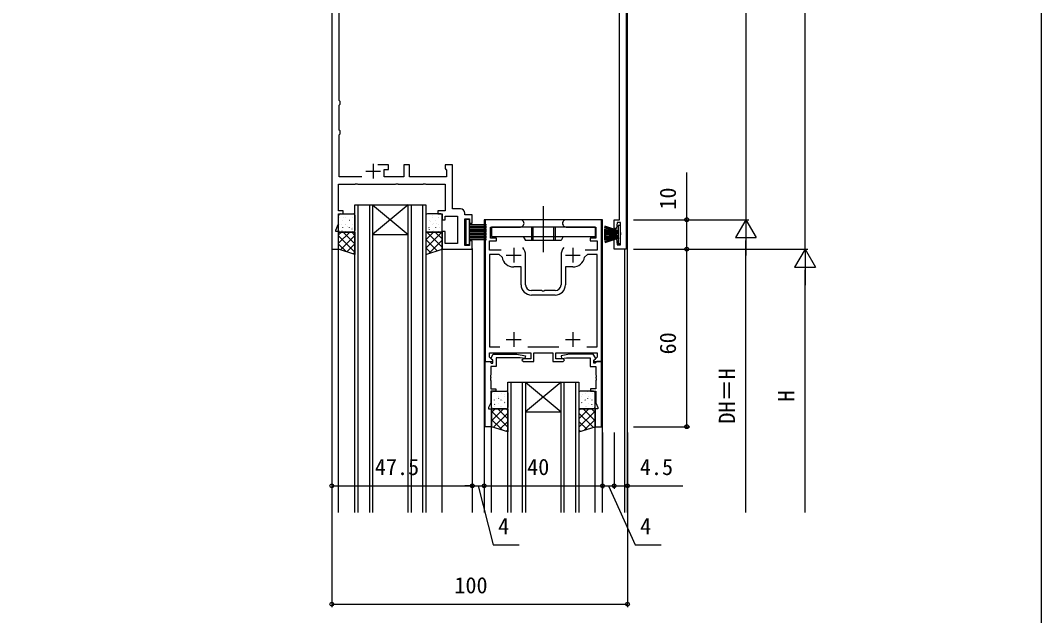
# Model space of a CAD drawing. Units: millimetres, scale not verified. Extents: x -437 to 438, y -681 to 679.
# Drawn here: x 93 to 438.3, y 59.9 to 261.2 of the extents above; entities that cross this region are included whole.
import ezdxf
from ezdxf.enums import TextEntityAlignment as Align

# ---------------------------------------------------------------- set-up
doc = ezdxf.new("R2010")
doc.units = ezdxf.units.MM
doc.header["$LTSCALE"] = 4
for name, color, linetype in [('0-2_YKK_11', 7, 'Continuous'), ('0-3_YKK_12', 2, 'Continuous'), ('0-4_YKK_13', 4, 'Continuous'), ('0-6_YKK_D', 6, 'Continuous'), ('0-7_YKK_ZWAK', 7, 'Continuous')]:
    doc.layers.add(name, color=color, linetype=linetype)
doc.styles.add('ＭＳ ゴシック', font='')
doc.styles.get('ＭＳ ゴシック').set_extended_font_data('MS Gothic')

msp = doc.modelspace()

# ---------------------------------------------------------------- linework, layer by layer
at = {"layer": '0-2_YKK_11'}
for p, q in [((212.3, 212.7), (212.3, 207.7)), ((209.8, 210.2), (214.8, 210.2)), ((259.8, 184.3), (259.8, 179.3)), ((279.8, 184.3), (279.8, 179.3)), ((257.3, 181.8), (262.3, 181.8)), ((263.8, 171.8), (263.8, 181.8)), ((275.8, 181.8), (275.8, 171.8)), ((277.3, 181.8), (282.3, 181.8)), ((273.8, 168.3), (265.8, 168.3)), ((259.8, 155.8), (259.8, 150.8)), ((279.8, 155.8), (279.8, 150.8)), ((257.3, 153.3), (262.3, 153.3)), ((277.3, 153.3), (282.3, 153.3)), ((264.517, 150.8), (275.083, 150.8))]:
    msp.add_line(p, q, dxfattribs=at)
for points in [[(198.3, 393.8), (198.3, 183.8), (200.6, 183.8), (200.6, 189.8), (199.6, 189.8), (199.6, 190.3), (200.6, 192.445), (200.6, 195.8), (202.1, 195.8), (202.1, 196.8), (200.6, 196.8), (200.6, 205.8), (206.142, 205.8), (206.325, 205.92), (206.875, 205.92), (207.058, 205.8), (219.842, 205.8), (220.025, 205.92), (220.575, 205.92), (220.758, 205.8), (229.142, 205.8), (229.325, 205.92), (229.875, 205.92), (230.058, 205.8), (236.6, 205.8), (236.6, 196.8), (234.1, 196.8), (234.1, 195.8), (235.6, 195.8)], [(208.446, 208.3), (200.8, 208.3), (200.8, 222.506), (201.063, 222.804), (201.063, 223.796), (200.8, 224.094), (200.8, 232.506), (201.063, 232.804), (201.063, 233.796), (200.8, 234.094), (200.8, 322.506), (201.063, 322.804), (201.063, 323.796), (200.8, 324.094), (200.8, 363.8), (280.3, 363.8), (280.3, 348.8)], [(297.8, 359.8), (297.8, 183.8), (293.8, 183.8), (293.8, 187.3), (294.6, 187.3), (294.8, 185.3), (295.87, 185.3), (295.87, 188.592), (295.99, 188.775), (295.99, 189.325), (295.87, 189.508), (295.87, 192.8), (294.8, 192.8), (294.6, 190.8), (293.8, 190.8), (293.8, 193.8), (295.6, 193.8), (295.6, 348.546)], [(241.8, 197.5), (239.1, 197.5), (239.1, 212.3), (236.6, 212.3), (236.6, 211.1), (236.9, 210.8), (237.1, 210.6), (237.1, 208.3), (224.6, 208.3), (224.6, 212.3), (222.6, 212.3), (222.6, 208.3), (216, 208.3), (216, 210.8), (217.5, 210.8), (217.5, 212.3), (213.85, 212.3)], [(235.6, 195.8), (235.6, 193.8), (236.6, 193.8), (236.6, 195), (240.8, 195), (240.8, 185.7), (236.6, 185.7), (236.6, 189.8), (235.6, 189.8), (235.6, 183.8), (245.8, 183.8), (245.8, 186.6), (244.8, 186.6), (244.8, 185.1), (243.3, 185.1), (243.3, 194.1), (244.8, 194.1), (244.8, 192.6), (245.8, 192.6), (245.8, 195.4), (243.3, 195.4), (243.3, 196)], [(262.05, 193.8), (250.1, 193.8), (250.1, 145.8), (252.576, 145.8), (252.736, 146.188), (251.6, 147.324), (251.6, 148.8), (265.6, 148.8), (265.6, 146.8), (263.1, 146.8), (262.6, 146.3), (263.1, 145.8), (266.6, 145.8), (266.6, 148.8), (273, 148.8), (273, 145.8), (276.5, 145.8), (277, 146.3), (276.5, 146.8), (274, 146.8), (274, 148.8), (288, 148.8), (288, 147.324), (286.864, 146.188), (287.024, 145.8), (289.5, 145.8), (289.5, 193.8), (277.55, 193.8)], [(255.592, 183.5), (251.6, 183.5), (251.6, 186.6), (254, 186.6), (254, 187.6), (252, 187.6), (252, 191.3), (262.05, 191.3)], [(277.55, 191.3), (287.6, 191.3), (287.6, 187.6), (285.6, 187.6), (285.6, 186.6), (288, 186.6), (288, 183.5), (284.008, 183.5)], [(255.852, 181.16), (254.864, 182), (251.6, 182), (251.6, 150.8), (255.083, 150.8)], [(284.517, 150.8), (288, 150.8), (288, 182), (284.736, 182), (283.748, 181.16)], [(262.3, 171.8), (262.3, 177.8), (259.8, 177.8)], [(279.8, 177.8), (277.3, 177.8), (277.3, 171.8)], [(273.8, 169.8), (270.258, 169.8), (270.075, 169.68), (269.525, 169.68), (269.342, 169.8), (265.8, 169.8)]]:
    msp.add_lwpolyline(points, dxfattribs=at)
for points in [[(250.1, 123.8), (250.1, 145.8), (251.73, 145.8), (252.03, 145.5), (252.23, 145.3), (252.7, 145.3), (252.7, 146.25), (252.2, 146.75), (252.2, 147.088), (252.9, 148.3), (260.908, 148.3), (263.787, 147.792), (263.613, 146.808), (261.955, 147.1), (253.9, 147.1), (253.9, 144.1), (252.03, 144.1), (252.03, 141.308), (251.91, 141.125), (251.91, 140.575), (252.03, 140.392), (252.03, 140.308), (251.91, 140.125), (251.91, 139.575), (252.03, 139.392), (252.03, 136.6), (253.8, 136.6), (253.8, 135.8), (252.03, 135.8), (252.03, 131.865), (251.3, 130.3), (251.3, 129.8), (252.3, 129.8), (252.3, 123.8)], [(289.5, 123.8), (289.5, 145.8), (287.87, 145.8), (287.57, 145.5), (287.37, 145.3), (286.9, 145.3), (286.9, 146.25), (287.4, 146.75), (287.4, 147.088), (286.7, 148.3), (278.692, 148.3), (275.813, 147.792), (275.987, 146.808), (277.645, 147.1), (285.7, 147.1), (285.7, 144.1), (287.57, 144.1), (287.57, 141.308), (287.69, 141.125), (287.69, 140.575), (287.57, 140.392), (287.57, 140.308), (287.69, 140.125), (287.69, 139.575), (287.57, 139.392), (287.57, 136.6), (285.8, 136.6), (285.8, 135.8), (287.57, 135.8), (287.57, 131.865), (288.3, 130.3), (288.3, 129.8), (287.3, 129.8), (287.3, 123.8)]]:
    msp.add_lwpolyline(points, close=True, dxfattribs=at)
for centre, radius, start, end in [((241.8, 196), 1.5, 0.00001, 89.99999), ((262.05, 192.55), 1.25, 269.99999, 90.00001), ((277.55, 192.55), 1.25, 89.99999, 270.00001), ((259.8, 181.8), 4, 359.99998, 40.4398), ((279.8, 181.8), 4, 139.5602, 180.00002), ((259.8, 181.8), 4, 189.20689, 270.00001), ((279.8, 181.8), 4, 269.99999, 350.79311), ((265.8, 171.8), 3.5, 180.00001, 269.99999), ((265.8, 171.8), 2, 180.00001, 269.99999), ((273.8, 171.8), 2, 270.00001, 359.99999), ((273.8, 171.8), 3.5, 270.00001, 359.99999)]:
    msp.add_arc(centre, radius, start, end, dxfattribs=at)
at = {"layer": '0-3_YKK_12'}
for p, q in [((198.3, 393.8), (198.3, 90.36)), ((298.3, 94.8), (298.3, 393.8)), ((207.1, 198.8), (207.1, 94.8)), ((211.1, 94.8), (211.1, 198.8)), ((212.1, 198.8), (224.1, 198.8)), ((212.1, 198.8), (224.1, 188.8)), ((224.1, 198.8), (212.1, 188.8)), ((225.1, 198.8), (225.1, 94.8)), ((229.1, 94.8), (229.1, 198.8)), ((212.1, 188.8), (224.1, 188.8)), ((200.6, 94.8), (200.6, 183.8)), ((235.6, 94.8), (235.6, 183.8)), ((245.8, 184.1), (245.8, 94.8)), ((297.3, 183.8), (297.3, 94.8)), ((258.8, 138.8), (258.8, 94.8)), ((262.8, 94.8), (262.8, 138.8)), ((263.8, 138.8), (275.8, 138.8)), ((263.8, 138.8), (275.8, 128.8)), ((275.8, 138.8), (263.8, 128.8)), ((276.8, 138.8), (276.8, 94.8)), ((280.8, 94.8), (280.8, 138.8)), ((263.8, 128.8), (275.8, 128.8)), ((252.3, 94.8), (252.3, 124)), ((287.3, 94.8), (287.3, 124))]:
    msp.add_line(p, q, dxfattribs=at)
for points in [[(206.1, 94.8), (206.1, 198.8), (212.1, 198.8), (212.1, 94.8)], [(224.1, 94.8), (224.1, 198.8), (230.1, 198.8), (230.1, 94.8)], [(289.8, 94.8), (289.8, 193.796), (249.8, 193.796), (249.8, 94.8)], [(257.8, 94.8), (257.8, 138.8), (263.8, 138.8), (263.8, 94.8)], [(275.8, 94.8), (275.8, 138.8), (281.8, 138.8), (281.8, 94.8)]]:
    msp.add_lwpolyline(points, dxfattribs=at)
at = {"layer": '0-4_YKK_13'}
for p, q in [((269.797, 198.414), (269.797, 182.833)), ((200.6, 190.085), (200.6, 195.3)), ((200.815, 194.44), (200.815, 194.478)), ((201.1, 195.8), (205.6, 195.8)), ((202.026, 195.651), (202.026, 195.689)), ((202.026, 193.371), (202.026, 193.409)), ((202.338, 194.402), (202.34, 194.409)), ((202.479, 195.634), (202.52, 195.697)), ((203.058, 194.44), (203.058, 194.478)), ((204.209, 193.67), (204.212, 193.677)), ((204.269, 195.651), (204.269, 195.689)), ((204.269, 193.371), (204.269, 193.409)), ((205.3, 194.44), (205.3, 194.478)), ((206.1, 195.3), (206.1, 190.085)), ((230.1, 195.3), (230.1, 190.085)), ((235.1, 195.8), (230.6, 195.8)), ((231.179, 195.651), (231.179, 195.689)), ((231.179, 193.371), (231.179, 193.409)), ((232.21, 194.44), (232.21, 194.478)), ((232.417, 195.106), (232.42, 195.113)), ((233.421, 195.651), (233.421, 195.689)), ((233.421, 193.371), (233.421, 193.409)), ((234.389, 194.656), (234.391, 194.663)), ((234.453, 194.44), (234.453, 194.478)), ((235.6, 190.085), (235.6, 195.3)), ((200.781, 190.004), (200.783, 190.012)), ((200.815, 192.16), (200.815, 192.198)), ((201.509, 192.062), (201.512, 192.069)), ((201.698, 190.015), (201.739, 190.078)), ((202.026, 191.091), (202.026, 191.129)), ((203.033, 192.032), (203.074, 192.095)), ((203.058, 192.16), (203.058, 192.198)), ((203.481, 191.613), (203.483, 191.62)), ((204.269, 191.091), (204.269, 191.129)), ((205.075, 190.678), (205.117, 190.741)), ((205.3, 192.16), (205.3, 192.198)), ((205.44, 191.128), (205.443, 191.135)), ((230.948, 190.956), (230.95, 190.963)), ((231.179, 191.091), (231.179, 191.129)), ((231.314, 190.366), (231.355, 190.429)), ((231.689, 193.048), (231.691, 193.055)), ((232.21, 192.16), (232.21, 192.198)), ((232.649, 192.383), (232.69, 192.446)), ((232.819, 190.224), (232.822, 190.231)), ((233.421, 191.091), (233.421, 191.129)), ((233.648, 192.564), (233.65, 192.571)), ((234.453, 192.16), (234.453, 192.198)), ((234.691, 191.029), (234.733, 191.092)), ((235.519, 191.832), (235.522, 191.839)), ((244.8, 192.147), (250.6, 192.147)), ((244.8, 191.647), (250.6, 191.647)), ((244.8, 191.147), (250.6, 191.147)), ((244.8, 190.647), (250.6, 190.647)), ((244.8, 190.147), (250.6, 190.147)), ((287.297, 191.3), (252.297, 191.3)), ((252.297, 191.3), (252.297, 188.1)), ((265.797, 191.3), (265.797, 186.8)), ((266.297, 191.3), (266.297, 186.8)), ((273.297, 191.3), (273.297, 186.8)), ((273.797, 191.3), (273.797, 186.8)), ((287.297, 191.3), (287.297, 188.1)), ((295.369, 189.646), (290.396, 190.169)), ((295.369, 189.746), (290.431, 190.529)), ((295.369, 189.846), (290.478, 190.886)), ((295.369, 189.946), (290.539, 191.241)), ((295.369, 190.046), (290.614, 191.592)), ((200.6, 188.629), (201.556, 189.585)), ((200.6, 185.801), (204.384, 189.585)), ((200.6, 188.335), (206.1, 182.835)), ((200.815, 189.88), (200.815, 189.918)), ((205.6, 189.585), (201.1, 189.585)), ((201.229, 183.602), (206.1, 188.472)), ((202.179, 189.585), (206.1, 185.663)), ((203.058, 189.88), (203.058, 189.918)), ((205.007, 189.585), (206.1, 188.492)), ((205.3, 189.88), (205.3, 189.918)), ((230.1, 187.017), (232.668, 189.585)), ((230.1, 184.188), (235.497, 189.585)), ((230.1, 187.119), (233.942, 183.277)), ((230.463, 189.585), (235.6, 184.448)), ((230.6, 189.585), (235.1, 189.585)), ((231.132, 182.392), (235.6, 186.86)), ((232.21, 189.88), (232.21, 189.918)), ((233.291, 189.585), (235.6, 187.276)), ((234.453, 189.88), (234.453, 189.918)), ((234.791, 189.774), (234.793, 189.782)), ((244.8, 189.647), (250.6, 189.647)), ((244.8, 189.147), (250.6, 189.147)), ((244.8, 188.647), (250.6, 188.647)), ((244.8, 188.147), (250.6, 188.147)), ((244.8, 187.647), (250.6, 187.647)), ((244.8, 187.147), (250.6, 187.147)), ((252.297, 188.1), (287.297, 188.1)), ((263.047, 188.1), (263.797, 186.8)), ((275.797, 186.8), (263.797, 186.8)), ((276.548, 188.1), (275.797, 186.8)), ((290.369, 189.446), (295.369, 189.446)), ((290.369, 188.146), (295.369, 188.146)), ((295.369, 189.546), (290.376, 189.808)), ((295.369, 189.346), (290.376, 189.085)), ((295.369, 188.246), (290.376, 188.508)), ((295.369, 188.046), (290.376, 187.785)), ((295.369, 189.246), (290.396, 188.724)), ((295.369, 188.346), (290.396, 188.869)), ((295.369, 187.946), (290.396, 187.424)), ((295.369, 188.446), (290.431, 189.229)), ((295.369, 189.146), (290.431, 188.364)), ((295.369, 187.846), (290.431, 187.064)), ((295.369, 187.746), (290.478, 186.707)), ((295.369, 187.646), (290.539, 186.352)), ((295.369, 187.546), (290.614, 186.001)), ((295.069, 189.099), (295.069, 188.494)), ((295.069, 187.449), (295.069, 185.796)), ((200.6, 185.506), (203.092, 183.014)), ((203.38, 182.924), (206.1, 185.644)), ((230.1, 184.291), (231.791, 182.599)), ((235.262, 183.694), (235.6, 184.031)), ((205.53, 182.246), (206.1, 182.816)), ((252.3, 130.3), (252.3, 135.3)), ((252.8, 135.8), (257.3, 135.8)), ((253.317, 135.093), (253.317, 135.13)), ((254.766, 135.572), (254.769, 135.579)), ((255.559, 135.093), (255.559, 135.13)), ((256.638, 134.84), (256.64, 134.847)), ((257.8, 135.3), (257.8, 130.3)), ((281.8, 135.3), (281.8, 130.3)), ((286.8, 135.8), (282.3, 135.8)), ((282.962, 134.84), (282.96, 134.847)), ((284.041, 135.093), (284.041, 135.13)), ((284.834, 135.572), (284.831, 135.579)), ((286.283, 135.093), (286.283, 135.13)), ((287.3, 130.3), (287.3, 135.3)), ((253.317, 132.813), (253.317, 132.85)), ((253.353, 131.321), (253.395, 131.384)), ((253.938, 133.232), (253.94, 133.239)), ((254.528, 134.024), (254.528, 134.061)), ((254.528, 131.744), (254.528, 131.781)), ((254.688, 133.338), (254.73, 133.401)), ((255.559, 132.813), (255.559, 132.85)), ((255.909, 132.783), (255.912, 132.79)), ((256.731, 131.985), (256.772, 132.047)), ((256.771, 134.024), (256.771, 134.061)), ((256.771, 131.744), (256.771, 131.781)), ((282.869, 131.985), (282.828, 132.047)), ((282.829, 134.024), (282.829, 134.061)), ((282.829, 131.744), (282.829, 131.781)), ((283.691, 132.783), (283.688, 132.79)), ((284.041, 132.813), (284.041, 132.85)), ((284.912, 133.338), (284.87, 133.401)), ((285.072, 134.024), (285.072, 134.061)), ((285.072, 131.744), (285.072, 131.781)), ((285.662, 133.232), (285.66, 133.239)), ((286.247, 131.321), (286.205, 131.384)), ((286.283, 132.813), (286.283, 132.85)), ((252.3, 128.58), (253.52, 129.8)), ((252.3, 125.751), (256.349, 129.8)), ((252.3, 129.092), (257.8, 123.592)), ((257.3, 129.8), (252.8, 129.8)), ((252.97, 123.593), (257.8, 128.423)), ((253.209, 131.175), (253.212, 131.182)), ((253.317, 130.533), (253.317, 130.57)), ((254.42, 129.8), (257.8, 126.42)), ((255.168, 130.69), (255.171, 130.697)), ((255.559, 130.533), (255.559, 130.57)), ((257.04, 129.958), (257.042, 129.965)), ((257.249, 129.8), (257.8, 129.249)), ((285.18, 129.8), (281.8, 126.42)), ((282.351, 129.8), (281.8, 129.249)), ((287.3, 129.092), (281.8, 123.592)), ((286.63, 123.593), (281.8, 128.423)), ((282.3, 129.8), (286.8, 129.8)), ((282.56, 129.958), (282.558, 129.965)), ((287.3, 125.751), (283.251, 129.8)), ((284.041, 130.533), (284.041, 130.57)), ((284.432, 130.69), (284.429, 130.697)), ((287.3, 128.58), (286.08, 129.8)), ((286.283, 130.533), (286.283, 130.57)), ((286.391, 131.175), (286.388, 131.182)), ((252.3, 126.264), (255.866, 122.698)), ((255.131, 122.925), (257.8, 125.594)), ((284.469, 122.925), (281.8, 125.594)), ((287.3, 126.264), (283.734, 122.698)), ((257.291, 122.257), (257.8, 122.766)), ((282.309, 122.257), (281.8, 122.766))]:
    msp.add_line(p, q, dxfattribs=at)
for points in [[(243.6, 193.897), (243.6, 185.397), (244.8, 185.397), (244.8, 193.897)], [(200.6, 183.8), (200.6, 189.585), (206.1, 189.585), (206.1, 182.066)], [(235.6, 183.8), (235.6, 189.585), (230.1, 189.585), (230.1, 182.066)], [(252.3, 123.8), (252.3, 129.8), (257.8, 129.8), (257.8, 122.1)], [(287.3, 123.8), (287.3, 129.8), (281.8, 129.8), (281.8, 122.1)]]:
    msp.add_lwpolyline(points, close=True, dxfattribs=at)
for points in [[(295.869, 191.796), (295.069, 191.796), (295.069, 190.144)], [(295.069, 185.796), (295.869, 185.796), (295.869, 191.796)]]:
    msp.add_lwpolyline(points, dxfattribs=at)
for centre, start, end in [((201.1, 195.3), 90, 180), ((205.6, 195.3), 0, 90), ((230.6, 195.3), 90, 180), ((235.1, 195.3), 0, 90), ((201.1, 190.085), 180, 270), ((205.6, 190.085), 270, 0), ((230.6, 190.085), 180, 270), ((235.1, 190.085), 270, 0), ((252.8, 135.3), 90, 180), ((257.3, 135.3), 0, 90), ((282.3, 135.3), 90, 180), ((286.8, 135.3), 0, 90), ((252.8, 130.3), 180, 270), ((257.3, 130.3), 270, 0), ((282.3, 130.3), 180, 270), ((286.8, 130.3), 270, 0)]:
    msp.add_arc(centre, 0.5, start, end, dxfattribs=at)
at = {"layer": '0-6_YKK_D'}
for p, q in [((358.3, 183.8), (358.3, 393.8)), ((338.3, 359.8), (338.3, 193.8)), ((300.3, 193.8), (319.3, 193.8)), ((300.3, 193.8), (339.3, 193.8)), ((300.3, 193.8), (339.3, 193.8)), ((338.3, 193.8), (334.8, 187.738)), ((338.3, 193.8), (341.8, 187.738)), ((338.3, 193.8), (338.3, 181.676)), ((334.8, 187.738), (341.8, 187.738)), ((338.3, 94.8), (338.3, 186.8)), ((300.3, 183.8), (319.3, 183.8)), ((300.3, 183.8), (359.3, 183.8)), ((300.3, 183.8), (359.3, 183.8)), ((300.3, 183.8), (319.3, 183.8)), ((318.3, 123.8), (318.3, 183.8)), ((358.3, 183.8), (354.8, 177.738)), ((358.3, 183.8), (361.8, 177.738)), ((358.3, 183.8), (358.3, 171.676)), ((354.8, 177.738), (361.8, 177.738)), ((358.3, 94.8), (358.3, 176.8)), ((198.3, 121.8), (198.3, 62.8)), ((245.8, 121.8), (245.8, 102.8)), ((249.8, 121.8), (249.8, 102.8)), ((249.8, 121.8), (249.8, 102.8)), ((289.8, 121.8), (289.8, 102.8)), ((289.8, 121.8), (289.8, 102.8)), ((293.8, 121.8), (293.8, 102.8)), ((293.8, 121.8), (293.8, 102.8)), ((298.3, 121.8), (298.3, 62.8)), ((298.3, 121.8), (298.3, 102.8)), ((300.3, 123.8), (319.3, 123.8)), ((198.3, 103.8), (245.8, 103.8)), ((245.8, 103.8), (243.25, 103.8)), ((245.8, 103.8), (249.8, 103.8)), ((245.8, 103.8), (249.8, 103.8)), ((249.8, 103.8), (289.8, 103.8)), ((249.8, 103.8), (252.35, 103.8)), ((289.8, 103.8), (293.8, 103.8)), ((198.3, 63.8), (298.3, 63.8))]:
    msp.add_line(p, q, dxfattribs=at)
for points in [[(318.3, 183.8), (318.3, 193.8), (318.3, 209.725)], [(247.8, 103.8), (252.9, 83.8), (261.63, 83.8)], [(291.8, 103.8), (300.92, 83.8), (309.65, 83.8)], [(293.8, 103.8), (298.3, 103.8), (317.038, 103.8)]]:
    msp.add_lwpolyline(points, dxfattribs=at)
for centre in [(318.3, 193.8), (318.3, 183.8), (318.3, 183.8), (318.3, 123.8), (198.3, 103.8), (245.8, 103.8), (245.8, 103.8), (249.8, 103.8), (249.8, 103.8), (289.8, 103.8), (289.8, 103.8), (293.8, 103.8), (293.8, 103.8), (298.3, 103.8), (198.3, 63.8), (298.3, 63.8)]:
    msp.add_circle(centre, 0.637, dxfattribs=at)
at = {"layer": '0-7_YKK_ZWAK'}
msp.add_lwpolyline([(-436.7, -681.2), (438.3, -681.2), (438.3, 643.8)], dxfattribs=at)

# ---------------------------------------------------------------- texts
at = {"layer": '0-6_YKK_D', "style": 'ＭＳ ゴシック'}
for s, p in [('10', (316.3, 197.199)), ('60', (316.3, 148.239)), ('DH＝H', (336.3, 124.841)), ('H', (356.3, 132.306))]:
    msp.add_text(s, height=5.499, rotation=90, dxfattribs=at).set_placement(p, align=Align.BOTTOM_LEFT)
for s, p in [('47.5', (212.845, 105.8)), ('40', (264.345, 105.8)), ('4.5', (302.466, 105.8)), ('4', (254.516, 85.8)), ('4', (302.536, 85.8)), ('100', (239.735, 65.8))]:
    msp.add_text(s, height=5.499, dxfattribs=at).set_placement(p, align=Align.BOTTOM_LEFT)

doc.saveas('drawing.dxf')
